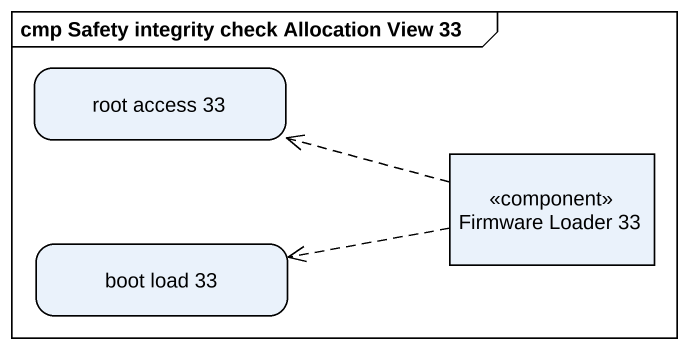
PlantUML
@startuml
mainframe cmp Safety integrity check Allocation View 33
hide empty description
state "root access 33" as root_access_33
state "Firmware Loader 33" as Firmware_Loader_33 <<component>>
state "boot load 33" as boot_load_33
Firmware_Loader_33 -left[dashed]-> root_access_33
Firmware_Loader_33 -left[dashed]-> boot_load_33
@enduml
